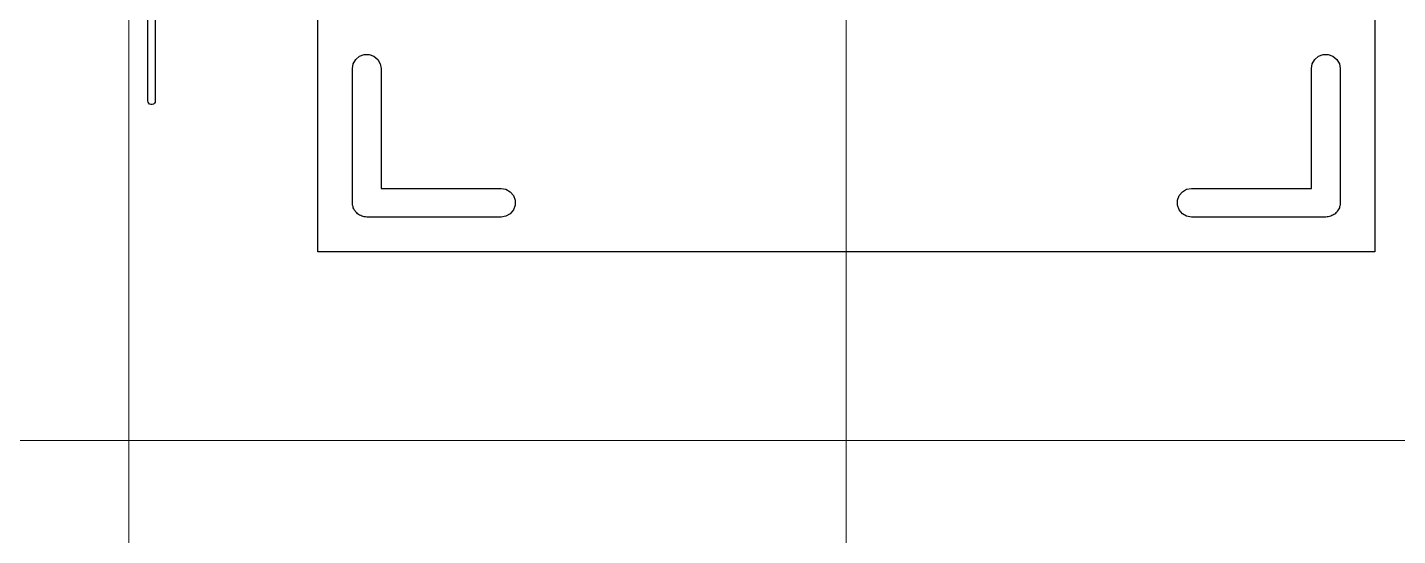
# Model space of a CAD drawing. Header units: millimetres. Extents: x 24 to 200, y 24 to 188.
# Drawn here: x 147.18 to 165.33, y 106.86 to 113.6 of the extents above; entities that cross this region are included whole.
import ezdxf

# ---------------------------------------------------------------- set-up
doc = ezdxf.new("R2010")
doc.units = ezdxf.units.MM
doc.layers.add('3_SwitchPlate', color=6, linetype='Continuous')
doc.layers.add('7_PCBサンプル', color=7, linetype='Continuous')
doc.layers.add('補助線', color=4, linetype='Continuous', lineweight=5, transparency=0.5)

# ---------------------------------------------------------------- blocks, each defined once
blk = doc.blocks.new('hhskb2-F.SilkS')
at = {"layer": '7_PCBサンプル'}
for p, q in [((138.471, -73.5068), (138.504, -73.4495)), ((138.504, -73.4495), (138.555, -73.407)), ((138.555, -73.407), (138.617, -73.3844)), ((138.617, -73.3844), (138.683, -73.3844)), ((138.683, -73.3844), (138.745, -73.407)), ((138.745, -73.407), (138.796, -73.4495)), ((138.796, -73.4495), (138.829, -73.5068)), ((151.171, -73.5068), (151.204, -73.4495)), ((151.204, -73.4495), (151.255, -73.407)), ((151.255, -73.407), (151.317, -73.3844)), ((151.317, -73.3844), (151.383, -73.3844)), ((151.383, -73.3844), (151.445, -73.407)), ((151.445, -73.407), (151.496, -73.4495)), ((151.496, -73.4495), (151.529, -73.5068)), ((138.459, -73.572), (138.471, -73.5068)), ((138.459, -75.35), (138.459, -73.572)), ((138.829, -73.5068), (138.84, -73.572)), ((138.84, -73.572), (138.84, -75.1595)), ((151.159, -73.572), (151.171, -73.5068)), ((151.159, -75.1595), (151.159, -73.572)), ((151.529, -73.5068), (151.54, -73.572)), ((151.54, -73.572), (151.54, -75.35)), ((138.84, -75.1595), (140.428, -75.1595)), ((140.428, -75.1595), (140.493, -75.171)), ((140.493, -75.171), (140.55, -75.2041)), ((140.55, -75.2041), (140.593, -75.2548)), ((140.593, -75.2548), (140.616, -75.3169)), ((149.384, -75.3169), (149.407, -75.2548)), ((149.407, -75.2548), (149.45, -75.2041)), ((149.45, -75.2041), (149.507, -75.171)), ((149.507, -75.171), (149.572, -75.1595)), ((149.572, -75.1595), (151.159, -75.1595)), ((138.462, -75.3664), (138.459, -75.35)), ((138.462, -75.3831), (138.462, -75.3664)), ((138.468, -75.3987), (138.462, -75.3831)), ((138.471, -75.4152), (138.468, -75.3987)), ((138.479, -75.4296), (138.471, -75.4152)), ((138.485, -75.4453), (138.479, -75.4296)), ((138.496, -75.458), (138.485, -75.4453)), ((138.504, -75.4725), (138.496, -75.458)), ((138.517, -75.4832), (138.504, -75.4725)), ((140.593, -75.4453), (140.55, -75.4959)), ((140.616, -75.3831), (140.593, -75.4453)), ((140.616, -75.3169), (140.616, -75.3831)), ((149.384, -75.3831), (149.384, -75.3169)), ((149.407, -75.4453), (149.384, -75.3831)), ((149.45, -75.4959), (149.407, -75.4453)), ((151.496, -75.4725), (151.483, -75.4832)), ((151.504, -75.458), (151.496, -75.4725)), ((151.515, -75.4453), (151.504, -75.458)), ((151.521, -75.4296), (151.515, -75.4453)), ((151.529, -75.4152), (151.521, -75.4296)), ((151.532, -75.3987), (151.529, -75.4152)), ((151.538, -75.3831), (151.532, -75.3987)), ((151.54, -75.35), (151.538, -75.3664)), ((151.538, -75.3664), (151.538, -75.3831)), ((138.528, -75.4959), (138.517, -75.4832)), ((138.542, -75.5043), (138.528, -75.4959)), ((138.555, -75.515), (138.542, -75.5043)), ((138.57, -75.5207), (138.555, -75.515)), ((138.585, -75.529), (138.57, -75.5207)), ((138.601, -75.5319), (138.585, -75.529)), ((138.617, -75.5376), (138.601, -75.5319)), ((138.634, -75.5376), (138.617, -75.5376)), ((138.65, -75.5405), (138.634, -75.5376)), ((140.428, -75.5405), (138.65, -75.5405)), ((140.493, -75.529), (140.428, -75.5405)), ((140.55, -75.4959), (140.493, -75.529)), ((149.507, -75.529), (149.45, -75.4959)), ((149.572, -75.5405), (149.507, -75.529)), ((151.35, -75.5405), (149.572, -75.5405)), ((151.366, -75.5376), (151.35, -75.5405)), ((151.383, -75.5376), (151.366, -75.5376)), ((151.399, -75.5319), (151.383, -75.5376)), ((151.415, -75.529), (151.399, -75.5319)), ((151.43, -75.5207), (151.415, -75.529)), ((151.445, -75.515), (151.43, -75.5207)), ((151.458, -75.5043), (151.445, -75.515)), ((151.472, -75.4959), (151.458, -75.5043)), ((151.483, -75.4832), (151.472, -75.4959))]:
    blk.add_line(p, q, dxfattribs=at)
blk = doc.blocks.new('hhskb2-F.Fab')
at = {"layer": '7_PCBサンプル'}
for p, q in [((135.75, -74), (135.75, -72.84)), ((135.85, -72.84), (135.85, -74)), ((135.753, -74.0171), (135.75, -74)), ((135.762, -74.0321), (135.753, -74.0171)), ((135.847, -74.0171), (135.838, -74.0321)), ((135.85, -74), (135.847, -74.0171)), ((135.775, -74.0433), (135.762, -74.0321)), ((135.791, -74.0492), (135.775, -74.0433)), ((135.809, -74.0492), (135.791, -74.0492)), ((135.825, -74.0433), (135.809, -74.0492)), ((135.838, -74.0321), (135.825, -74.0433))]:
    blk.add_line(p, q, dxfattribs=at)

msp = doc.modelspace()

# ---------------------------------------------------------------- linework, layer by layer
at = {"layer": '3_SwitchPlate'}
msp.add_lwpolyline([(151.025, 110.625), (151.025, 124.625), (165.025, 124.625), (165.025, 110.625)], close=True, dxfattribs=at)
at = {"layer": '7_PCBサンプル', "lineweight": 5, "transparency": 33554687}
for points in [[(129.525, 108.125), (129.525, 127.125), (148.525, 127.125), (148.525, 108.125)], [(148.525, 108.125), (148.525, 127.125), (167.525, 127.125), (167.525, 108.125)], [(129.525, 89.125), (129.525, 108.125), (148.525, 108.125), (148.525, 89.125)], [(148.525, 89.125), (148.525, 108.125), (167.525, 108.125), (167.525, 89.125)]]:
    msp.add_lwpolyline(points, close=True, dxfattribs=at)
at = {"layer": '補助線'}
msp.add_line((158.025, 171.2), (158.025, 69.882), dxfattribs=at)

# ---------------------------------------------------------------- block references
for name in ['hhskb2-F.SilkS', 'hhskb2-F.Fab']:
    msp.add_blockref(name, (13.025, 186.625))

doc.saveas('drawing.dxf')
